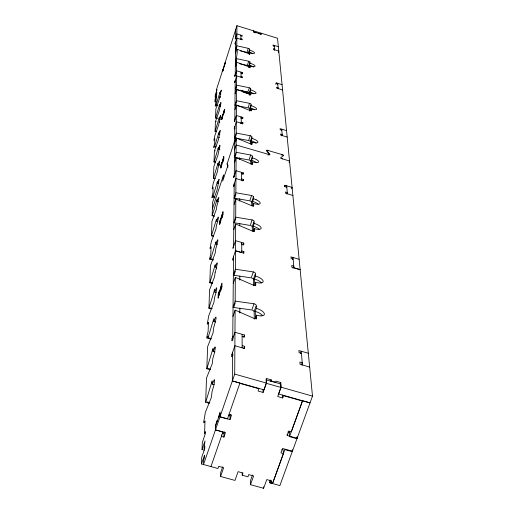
<?xml version="1.0" encoding="UTF-8"?>
<svg xmlns="http://www.w3.org/2000/svg" width="514" height="514" viewBox="0 0 514 514"><rect width="100%" height="100%" fill="white"/><g stroke="black" fill="none" stroke-linecap="round" stroke-linejoin="round"><path stroke-width="0.77" d="M221.444 434.895L221.425 436.373L223.918 437.061L225.466 432.595L215.494 429.82L215.565 426.164L220.063 413.121L220.011 416.732L230.009 419.527L230.015 415.903L230.535 414.412M215.494 429.82L234.705 374.102L235.116 310.154A2.416 0.951 19 0 1 235.772 310.385L254.334 318.526A2.429 0.951 19.4 0 0 255.959 318.699L256.248 318.622A2.358 0.925 19.4 0 0 256.614 318.185L256.531 315.185L255.439 318.327L255.272 311.413L256.357 308.297L256.28 305.387A2.377 0.912 19.3 0 0 255.895 304.751L255.606 304.519A2.377 0.912 19.3 0 0 254 303.774L235.823 301.236A2.339 0.899 19 0 1 235.174 301.088L235.322 277.387A2.242 0.835 18.8 0 1 235.791 277.547L253.588 285.251A2.307 0.861 19.1 0 0 255.137 285.437L255.413 285.373A2.236 0.835 19.1 0 0 255.754 284.981L255.683 282.276A7.973 2.949 19.1 0 0 259.904 282.97A7.922 2.93 19.1 0 0 263.187 281.344A7.973 2.949 19.1 0 0 255.516 276.031L255.458 273.409A2.197 0.803 19.1 0 0 255.098 272.831L254.815 272.613A2.262 0.829 19.1 0 0 253.293 271.912L235.842 269.31A2.3 0.842 18.8 0 1 235.373 269.195L235.663 224.008A2.05 0.7 18.6 0 1 236.093 224.149L252.374 231.069L254.044 231.223A2.05 0.7 18.8 0 0 254.359 230.902L254.302 228.634A7.305 2.474 18.8 0 0 258.163 229.328A7.273 2.461 18.8 0 0 260.058 229.167A7.247 2.454 18.8 0 0 259.955 226.263A7.305 2.474 18.8 0 0 254.16 223.397L254.109 221.193A2.011 0.675 18.8 0 0 253.781 220.699L253.524 220.506A2.082 0.7 18.8 0 0 252.483 219.998L236.132 217.242A2.107 0.707 18.5 0 1 235.701 217.133L235.817 199.04L251.809 205.741L253.408 205.902A1.96 0.642 18.7 0 0 253.71 205.613L253.653 203.538A6.984 2.268 18.7 0 0 259.769 203.872A6.939 2.249 18.7 0 0 256.088 199.702M251.764 205.773L251.68 202.041A1.985 0.649 18.7 0 0 251.365 201.578L251.121 201.398A1.985 0.649 18.7 0 0 250.132 200.916L234.076 198.089L235.855 192.75L236.08 157.676L250.871 163.78A1.863 0.565 18.5 0 0 252.123 163.979L252.348 163.953A1.812 0.546 18.5 0 0 252.631 163.715L252.586 161.936A6.425 1.927 18.5 0 0 258.683 161.73A6.425 1.927 18.5 0 0 252.515 157.862M250.781 161.081A1.844 0.553 18.5 0 0 250.479 160.664L250.254 160.509A1.844 0.553 18.5 0 0 249.335 160.072L234.847 157.374A1.812 0.546 18.3 0 1 234.468 157.278L236.112 152.285L236.202 138.028A1.786 0.52 18.3 0 1 236.691 138.195L250.421 143.856M250.389 143.946L250.331 141.575A1.715 0.495 18.4 0 0 250.055 141.202L249.836 141.048A1.76 0.514 18.4 0 0 248.647 140.534L235.129 137.983A1.735 0.501 18.3 0 1 234.647 137.861L236.234 133.042L236.414 105.029A1.626 0.443 18.2 0 1 236.755 105.145L249.675 110.401A1.677 0.456 18.3 0 0 250.8 110.6L250.999 110.587A1.626 0.443 18.3 0 0 251.256 110.401L251.217 108.974A5.763 1.555 18.4 0 0 256.698 109A5.763 1.555 18.4 0 0 251.166 105.691L251.095 104.271A1.606 0.43 18.3 0 0 250.832 103.937L250.633 103.802A1.651 0.443 18.3 0 0 249.515 103.327L236.89 100.802A1.581 0.424 18.2 0 1 236.556 100.718L236.517 89.16A1.574 0.411 18.2 0 1 236.845 89.275L250.594 94.505A1.568 0.411 18.3 0 0 250.838 94.338L250.806 93.002A5.609 1.458 18.3 0 0 253.768 93.644A5.564 1.446 18.3 0 0 255.169 91.955A5.609 1.458 18.3 0 0 250.729 89.918L250.691 88.62M249.296 95.161L249.251 92.995A1.6 0.418 18.3 0 0 249.001 92.681L248.802 92.552A1.6 0.418 18.3 0 0 248.005 92.192L235.541 89.622C237.603 82.266 236.112 70.63 236.684 62.226L249.907 67.212A1.471 0.36 18.2 0 0 250.138 67.064L250.106 65.895L249.592 67.456M236.781 59.804C233.202 71.671 238.971 49.164 236.768 49.145L249.573 53.957A1.426 0.341 18.2 0 0 249.798 53.822L249.765 52.724A5.095 1.208 18.2 0 0 254.237 53.308A5.069 1.195 18.2 0 0 253.743 51.978A5.076 1.201 18.2 0 0 251.558 50.841A5.095 1.208 18.2 0 0 249.701 50.173L249.675 49.093A1.413 0.334 18.2 0 0 249.444 48.824L249.264 48.714A1.458 0.341 18.2 0 0 248.538 48.393L236.787 45.797L236.915 25.7L277.521 38.235L312.499 396.101L292.415 451.221L282.539 448.478L280.933 452.905L283.4 453.592L272.536 483.565L270.897 483.115L270.743 480.018M223.918 437.061L223.95 433.373L224.464 431.889M240.803 123.54L241.246 122.197L242.884 122.692L242.891 123.707L236.305 121.722L234.23 129.046L234.75 127.472M235.251 74.241L234.789 76.47L236.633 70.791L242.512 72.583L242.518 73.393L241.047 72.943M218.463 417.741L220.024 412.067L219.953 416.86L227.458 418.955L239.89 383.078L232.334 380.945L232.611 352.341M232.739 338.758L233.517 256.589M233.613 246.418L234.211 183.736M234.288 175.839L234.757 126.444M234.814 120.135L235.2 80.21M235.245 75.05L235.56 42.116M235.598 37.818L235.682 29.549L236.915 25.7M234.3 174.599L233.716 177.555L235.997 170.687L243.263 172.852L243.276 174.092L241.451 173.552M234.827 119.145L234.307 121.689L236.35 115.464L242.846 117.43L242.852 118.426L241.227 117.931M242.152 345.62L244.568 346.314L244.58 348.511L234.885 345.749L231.846 354.538L231.827 356.767L232.585 354.57M232.758 336.644L232.013 338.79L231.994 340.923L234.975 332.275L244.484 334.993L244.497 337.12L242.113 336.439M270.897 483.115L271.688 480.931L266.779 479.575L263.631 488.3L250.504 484.696L253.627 475.951L248.705 474.595L247.928 476.786L242.216 475.212L242.993 473.021L238.066 471.666L234.969 480.423L220.59 476.472L220.641 472.623L222.678 466.796M235.804 44.339C233.382 43.6 237.359 39.687 236.838 38.152L242.261 39.822L242.261 39.128L240.905 38.711M225.19 62.38L224.355 66.248L224.361 65.914M220.602 290.211L220.583 291.033L221.868 287.217L221.926 283.124L220.641 287.744M221.817 217.461L221.81 218.097L222.941 214.679L222.986 211.498L221.849 215.539M222.755 161.653L222.748 162.167L223.763 159.064L223.796 156.5L222.78 160.111M223.558 113.735L223.551 114.159L224.464 111.326L224.496 109.251L223.577 112.482M217.049 421.84L217.075 420.632L215.539 425.084L215.437 429.961L203.505 464.553L203.672 459.914L204.431 457.717L204.514 455.211L201.501 463.956L217.949 468.53L218.713 466.333L223.661 467.695L220.59 476.472M219.427 293.706L218.135 298.345L218.219 294.194L219.491 290.404L219.472 291.226M220.782 220.59L219.645 224.644L219.709 221.418L220.834 218.02L220.821 218.662M221.823 164.493L220.802 168.117L220.859 165.514L221.862 162.43L221.855 162.944M222.723 116.325L221.797 119.569L221.842 117.455L222.748 114.648L222.742 115.065M223.616 68.246L222.793 71.118L222.819 69.775M214.274 384.748L212.211 384.17L212.192 380.765L205.671 402.244L209.339 403.272M215.045 351.917L213.072 351.351L213.053 348.28L206.834 368.795L210.329 369.778M215.745 321.982L213.863 321.449L213.843 318.654L207.894 338.283L211.01 339.169M216.137 292.46L214.64 292.023L214.666 289.466L208.935 308.252L211.17 308.895M215.16 272.253L214.589 276.731L209.577 289.819L208.935 308.252M216.735 267.46L215.295 267.042L215.27 264.723L209.821 282.745L212.68 283.567M217.287 244.407L215.906 244.002L215.925 241.837L210.637 259.21L213.387 260.007M217.833 221.483L216.51 221.091L216.478 219.144L211.453 235.797L213.426 236.376M218.309 201.809L217.03 201.437L217.043 199.586L212.147 215.7L214.434 216.375M218.746 183.511L217.512 183.151L217.525 181.436L212.796 196.997L214.023 197.363M219.182 165.155L217.994 164.801L218.007 163.208L213.451 178.229L214.871 178.654M219.947 149.394L218.411 148.931L218.379 147.499L214.01 161.994L215.385 162.405M219.549 134.289L218.803 134.064A5.461 0.424 -73.3 0 1 220.281 130.408L218.386 139.866L214.396 151.026L214.01 161.994M218.803 134.064L218.835 132.683L214.544 146.773L215.649 147.107M219.921 119.254L219.202 119.042L219.774 117.365A5.281 0.398 -73.3 0 1 220.634 115.457L220.609 116.524A5.281 0.398 -73.3 0 1 219.125 121.966L218.797 124.497L214.936 135.368L214.017 139.904L213.997 140.425L214.807 138.684L214.666 143.278L213.74 147.499L214.556 145.751L214.544 146.773M219.202 119.042L219.208 117.745L215.077 131.391L216.362 131.783M220.243 106.173L219.549 105.961L219.574 104.747L215.539 118.002L217.416 118.567M215.539 118.002L215.861 108.904L219.504 98.527L221.296 90.181L219.876 93.625L220.551 93.831M219.876 93.625L219.902 92.481L215.983 105.364L217.499 105.826M205.671 402.244L206.512 378.034L212.231 363.758L212.892 358.168A8.038 0.912 -74.2 0 0 214.216 353.748L215.366 347.715A8.038 0.912 -74.2 0 0 215.019 347.014L214.357 348.074M206.834 368.795L207.598 346.725L213.066 332.847L213.702 327.669L215.649 320.575A7.671 0.835 -74 0 0 216.06 317.781L216.034 317.331A7.723 0.842 -74 0 0 215.443 317.581L215.09 318.262A7.723 0.842 -74 0 0 213.863 321.443M207.894 338.283L207.939 336.214L207.238 337.569A4.343 0.463 -74.1 0 1 207.335 334.717L208.131 331.382L208.421 322.349L207.733 323.698A4.247 0.443 -74 0 1 207.829 320.967L208.671 315.943L214.01 302.091L214.492 297.69A7.344 0.765 -73.9 0 0 215.694 293.655A7.312 0.765 -73.9 0 0 216.69 288.958L216.735 288.348A7.312 0.765 -73.9 0 0 216.42 287.872L214.64 292.023M209.821 282.745L210.412 265.751L215.231 253.01L215.777 248.815L217.486 242.647A6.727 0.649 -73.7 0 0 217.846 240.346L217.827 240.012M210.637 259.21L210.669 257.617L210.046 258.928A3.81 0.36 -73.7 0 1 210.123 256.717L210.824 253.852L211.048 246.829L210.432 248.133A3.739 0.347 -73.7 0 1 210.509 246L211.241 241.811L215.976 229.096L216.394 225.517A6.476 0.598 -73.6 0 0 217.461 221.952A6.496 0.604 -73.6 0 0 218.334 217.955L218.373 217.461A6.451 0.598 -73.6 0 0 218.09 217.21L216.51 221.091M211.453 235.797L211.954 221.296L216.42 209.249L216.921 205.549A6.207 0.553 -73.5 0 0 217.949 202.111L218.829 197.832A6.207 0.553 -73.5 0 0 218.553 197.646L218.032 198.687A6.239 0.559 -73.5 0 0 217.03 201.437M212.147 215.7L212.616 202.214L217.03 190.154L219.144 179.27A6.046 0.52 -73.5 0 0 217.512 183.145M212.796 196.997L212.822 195.738L211.922 197.537L212.944 192.718L213.124 187.102L212.237 188.895L212.256 188.259L213.284 183.068L217.538 171.342L217.904 168.361A5.827 0.482 -73.4 0 0 219.536 162.295L219.568 160.998A5.827 0.482 -73.4 0 0 218.623 162.977L217.994 164.801M213.451 178.229L213.856 166.523L217.885 155.389L218.945 150.249A5.648 0.456 -73.4 0 0 219.908 146.419L219.941 145.205A5.648 0.456 -73.4 0 0 219.022 147.158L218.411 148.931M215.077 131.391L215.411 121.747L219.073 111.403L220.037 106.88A5.134 0.373 -73.3 0 0 220.911 103.449L220.936 102.447A5.134 0.373 -73.3 0 0 220.101 104.323L219.549 105.961M215.983 105.364L215.996 104.515L215.244 106.205L216.657 96.414L215.019 101.528L216.343 101.933M201.501 463.956L201.751 457.28L204.739 448.6L204.816 446.158L204.071 448.33L204.996 440.935L202.041 449.544L204.206 450.142M202.041 449.544L202.298 442.535L205.234 433.989L205.311 431.638L204.578 433.771L204.996 420.889L204.206 422.245A4.928 0.585 -74.5 0 1 204.341 418.621L205.317 412.408L211.44 397.264L212.012 391.662A8.52 1.009 -74.4 0 0 214.55 381.369L214.608 380.572A8.455 1.002 -74.4 0 0 214.248 379.743L212.211 384.17M215.019 101.528L215.096 99.395L216.728 94.306L216.754 93.587L216.343 94.859L216.805 92.045L215.18 97.114L215.25 95.199L216.869 90.156L216.895 89.449L216.49 90.708L216.535 89.423L235.682 29.6M234.615 141.035L227.516 162.681C225.89 165.476 229.083 164.082 227.445 166.889L222.684 181.095L223.674 175.088M289.041 162.379L289.517 160.985L282.424 158.852A1.793 0.527 18.8 0 1 280.728 157.631L283.644 155.511L281.923 154.541L267.055 150.21A1.786 0.52 18.7 0 0 266.56 150.634L269.811 154.74L236.157 144.987L234.532 149.908M227.092 164.184L227.175 163.844M227.875 165.373L227.683 166.106M216.317 268.385L217.313 263.367A6.997 0.7 -73.8 0 0 217.011 262.982L216.426 264.048A7.035 0.707 -73.8 0 0 215.295 267.042M222.8 70.784L225.171 63.37M235.605 37.143L235.181 39.128L236.864 33.892L242.229 35.55L242.235 36.224L240.893 35.813M235.129 44.133L235.553 42.81M236.787 45.797L235.489 49.832A1.426 0.341 18.1 0 0 235.785 49.916L236.858 46.915M236.768 49.145L235.553 53.244M221.836 117.879L224.489 109.662M221.81 119.145L224.47 110.908M236.684 62.226L235.431 66.447M236.08 65.509L236.691 63.627M235.187 81.051L234.725 82.484L236.601 75.899L242.55 77.717L242.544 76.882L241.06 76.432M247.144 51.824L248.288 48.31M235.541 89.622L236.62 86.326M236.517 89.16L235.071 93.593A1.568 0.418 18.2 0 1 235.399 93.702L235.508 93.747M248.365 53.115L249.508 49.595M249.091 54.111L249.046 52.19L249.701 50.173M236.594 90.419L236.954 89.314M242.049 74.003L242.512 72.583M249.271 54.246L249.765 52.724M249.631 54.336L249.798 53.822M247.395 64.822L248.834 61.288A1.503 0.366 18.2 0 1 249.586 61.622L249.772 61.744A1.458 0.353 18.2 0 1 250.01 62.021L249.406 67.295M236.44 100.686L234.956 105.222A1.658 0.45 18.2 0 0 235.412 105.338L248.024 107.844A1.645 0.443 18.3 0 1 249.136 108.319L249.341 108.454A1.6 0.43 18.3 0 1 249.605 108.788L249.656 111.108M235.412 105.338L236.524 101.939M248.686 67.617L248.654 66.165L249.836 62.541M234.917 109.604L236.414 105.029M236.491 106.327L236.87 105.184M220.847 166.028L223.789 157.014M220.814 167.59L223.77 158.55M249.965 67.591L250.138 67.064M247.909 91.556L249.444 87.817A1.6 0.411 18.3 0 1 250.241 88.177L250.44 88.305A1.6 0.411 18.3 0 1 250.697 88.626M240.815 118.188L241.22 116.941L241.246 123.212M249.251 92.995L250.511 89.166M212.385 208.87L223.519 175.011M250.074 95.212L250.003 92.122L250.729 89.924M235.129 137.983L236.324 134.366M250.26 94.66L250.806 93.002M242.409 118.76L242.846 117.43M236.202 138.028L234.602 142.892A1.786 0.527 18.3 0 1 235.091 143.059M250.659 94.891L250.838 94.338M235.489 141.845L236.209 139.654M242.441 124.041L242.884 122.692M248.211 107.278L249.515 103.327M249.605 108.788L250.909 104.837M250.446 110.587L250.382 107.934L251.134 105.672M234.969 157.4L236.202 153.66M250.652 110.683L251.217 108.974M251.063 110.973L251.256 110.401M236.08 157.676L234.545 162.752M219.696 222.061L222.98 212.134M219.658 224.001L222.947 214.036M273.911 46.742L274.347 45.444L274.727 49.813M274.232 50.417L274.669 49.106L273.319 48.689L273.377 49.395L278.774 51.059L278.337 52.37M248.847 139.936L250.241 135.735A1.767 0.508 18.4 0 1 251.436 136.249L251.654 136.403A1.715 0.495 18.4 0 1 251.931 136.775L251.976 138.382L251.173 140.791L251.243 143.836M234.198 185.021L233.619 186.762L233.632 185.477L235.945 178.519L243.321 180.71L243.315 179.437L241.477 178.891M250.331 141.575L251.731 137.373M251.468 143.991L252.072 142.172A6.219 1.793 18.5 0 0 255.362 142.841A6.239 1.799 18.5 0 0 257.52 142.641A6.181 1.78 18.5 0 0 256.904 140.701A6.219 1.793 18.5 0 0 251.976 138.375M251.911 144.421L252.072 142.172M234.615 198.218L235.952 194.215M242.775 174.323L243.263 172.852M235.817 199.04L234.153 204.482M249.219 159.346L250.671 155.003L250.993 155.106A1.844 0.546 18.5 0 1 251.911 155.543L252.143 155.703A1.844 0.546 18.5 0 1 252.445 156.115L252.477 157.837L251.642 160.329L251.744 164.448L252.586 161.936M242.814 180.922L243.315 179.437M275.742 84.29L276.217 82.876L282.058 84.662M252.226 156.725L250.768 161.068L250.838 164.139M252.419 164.345L252.631 163.715M235.701 217.133L233.844 222.678L250.607 225.517A2.075 0.707 18.8 0 1 251.648 226.025L251.905 226.218A2.075 0.707 18.8 0 1 252.245 226.732L252.335 231.229M234.41 222.813L235.804 218.656M233.774 229.61L235.663 224.008M218.206 295.017L221.913 283.94M218.154 297.51L221.881 286.394M233.632 244.831L232.97 248.333L235.553 240.674L243.79 243.083L243.803 244.683L241.741 244.079M250.01 200.145L251.577 195.493L251.924 195.609A1.992 0.642 18.7 0 1 252.92 196.085L253.164 196.264A1.992 0.642 18.7 0 1 253.492 196.74M267.942 151.013L268.147 150.403M251.68 202.041L253.254 197.389M241.272 252.406L241.766 250.954L243.854 251.564L243.867 253.209L235.489 250.761L232.861 258.529L232.842 260.193L233.504 258.253M268.045 155.222L268.25 154.605M253.653 203.538L252.747 206.223L252.631 201.417L253.53 198.751L253.479 196.727M253.479 206.287L253.71 205.613M241.297 243.764L241.734 242.486L241.773 252.599L235.489 250.768M281.364 130.203L281.711 129.168L282.276 135.587M243.058 245.236L243.79 243.083M235.373 269.195L233.343 275.17L251.243 277.862A2.255 0.835 19.1 0 1 252.766 278.556L253.049 278.781A2.197 0.816 19.1 0 1 253.408 279.359L253.543 285.578M250.485 224.708L252.123 219.883M233.96 275.311L235.483 270.833M281.73 135.882L282.186 134.546L280.548 134.051L280.638 135.092L287.185 137.065M252.233 226.719L253.877 221.887M243.36 253.016L243.854 251.564M233.266 283.432L235.322 277.387M254.302 228.634L253.351 231.422L253.222 226.179L254.167 223.404M254.122 231.602L254.359 230.902M281.717 155.151L281.923 154.541M235.174 301.088L233.035 307.327A2.332 0.912 19 0 0 233.684 307.475L251.854 309.974A2.371 0.925 19.3 0 1 253.453 310.719L253.749 310.957A2.307 0.899 19.3 0 1 254.122 311.593L254.295 319.181M233.684 307.475L235.29 302.797M232.951 316.47L235.116 310.154M251.5 277.117L253.293 271.919M284.383 186.71L284.891 185.252L292.1 187.404L291.599 188.863M253.408 279.359L255.201 274.155M255.683 282.276L254.642 285.283L254.494 279.031L255.522 276.044M286.105 187.501L286.69 185.792L287.397 193.817M286.773 193.99L287.287 192.512L285.456 191.973L285.566 193.27L292.89 195.448M255.497 285.739L255.754 284.981M252.123 309.203L254 303.774M243.732 337.152L244.484 334.993M254.122 311.593L256.011 306.164M210.939 466.603L222.922 432.043L215.437 429.961M230.009 419.527L231.576 415.023L229.071 414.323M243.803 348.498L244.568 346.314M256.338 318.969L256.608 318.185M292.331 259.397L292.999 257.495L293.912 267.82L300.137 269.638L291.83 267.209L291.689 265.532L293.764 266.143L292.999 268.302M239.82 383.354L258.883 388.732L258.079 391.006L263.097 392.426L266.316 383.303L266.143 379.833L280.708 383.952L280.959 387.44L277.708 396.545L282.713 397.952L283.522 395.684L302.463 401.029L291.329 431.734L288.849 431.04L287.236 435.506L297.137 438.269L297.008 436.797M296.841 437.298L296.963 438.699L289.536 436.63L302.534 400.759L310.013 402.867L278.594 393.968L281.029 387.203L280.766 382.538L275.787 381.131L275.845 382.32L271.263 381.028L271.212 379.833L266.22 378.42L266.393 383.065L263.978 389.843L232.334 380.919M270.679 381.337L271.212 379.833M252.483 475.013L250.408 480.815L250.504 484.696M280.233 384.035L280.766 382.538M300.472 353.369L301.249 351.223L302.457 365.004M292.132 450.232L292.241 451.658L279.886 485.589L269.811 482.768L270.595 480.603M272.536 483.565L284.84 449.602L292.241 451.658M301.474 364.927L302.264 362.755L299.868 362.074L300.06 364.31L309.659 367.054M251.577 195.493L236.273 192.853A2.017 0.649 18.4 0 1 235.855 192.75M267.389 150.236L267.762 150.306M250.671 155.003L236.112 152.285M250.241 135.735L236.716 133.165A1.735 0.501 18.3 0 1 236.234 133.042M249.168 87.727L236.87 85.208A1.619 0.418 18.2 0 1 236.543 85.112M239.588 63.73L247.485 65.426A1.503 0.366 18.2 0 1 248.23 65.76L248.416 65.882A1.452 0.36 18.2 0 1 248.654 66.165M248.577 61.205L237.018 58.744A1.523 0.373 18.1 0 1 236.71 58.66M240.321 50.899L247.228 52.409A1.452 0.347 18.2 0 1 247.954 52.736L248.133 52.846A1.452 0.347 18.2 0 1 248.371 53.122M222.093 432.852L223.95 433.373M281.923 449.493L283.15 449.84L283.4 453.592M207.013 401.929L209.866 402.732M228.486 415.479L230.015 415.903M287.718 432.036L289.992 432.672M234.705 374.102L266.393 383.065M281.029 387.203L312.499 396.101M266.316 383.303L280.959 387.44M208.112 368.493L210.29 369.11M211.614 382.024L212.757 382.345M231.846 354.538L233.362 354.968M212.5 349.507L213.863 349.893M308.31 353.246L298.891 350.548L299.077 352.713L301.442 353.388M232.013 338.79L233.202 339.131M209.114 337.994L211.344 338.63M210.104 307.982L212.231 308.593M210.946 282.482L212.301 282.873M214.107 290.673L215.103 290.956M211.717 258.96L213.239 259.403M214.788 265.879L215.739 266.156M299.129 259.287L290.956 256.891L291.097 258.516L293.147 259.12M212.488 235.553L213.368 235.81M215.411 243.006L216.323 243.27M213.149 215.469L213.997 215.719M214.377 178.011L215.167 178.249M217.062 182.534L218.424 182.939M213.76 196.778L215.122 197.177M214.524 150.641L215.27 150.859M214.91 161.788L215.674 162.013M227.445 166.889L228.087 167.082M217.557 164.287L219.529 164.878M286.806 187.057L284.994 186.518L284.891 185.252M233.729 176.308L234.635 176.578M215.919 131.198L216.632 131.411M218.392 133.711L219.87 134.154M218.726 137.187L219.472 137.411M215.411 146.574L216.15 146.792M217.994 148.507L219.517 148.964M219.157 105.743L220.545 106.167M216.779 105.184L217.448 105.389M286.555 130.633L280.098 128.68L280.181 129.695L281.8 130.183M234.32 120.694L235.129 120.938M216.355 117.815L217.049 118.021M219.517 118.978L220.23 119.19M219.125 121.966L219.851 122.178M215.533 121.381L216.233 121.593M234.243 128.018L235.065 128.269M240.655 90.213L249.81 92.995M242.974 92.102L249.868 94.197M219.497 93.458L220.847 93.869M219.806 96.221L220.487 96.426M219.78 97.345L220.461 97.551M277.753 84.155L276.288 83.705L276.217 82.876M278.061 87.721L276.59 87.271L276.661 88.119L282.572 89.924M234.795 75.661L235.528 75.879M278.35 46.678L273.011 45.026L273.069 45.72L274.405 46.131M235.136 43.433L235.81 43.645M282.424 158.852L281.029 158.209M266.554 150.634L269.934 154.515M283.677 155.646L283.31 155.177A1.78 0.52 18.8 0 0 282.314 154.669M277.676 83.319L278.138 88.569M292.299 449.724L292.415 451.221M289.164 431.721L289.485 435.93M287.127 434.034L287.236 435.506M282.507 395.131L282.713 397.952M253.441 30.814L253.498 31.727L261.157 34.091L261.08 33.172L261.144 34.477L258.497 33.333M269.702 480.5L269.811 482.768M262.975 389.618L263.097 392.426M256.094 32.588L256.107 32.922L253.479 32.106L253.428 30.795M263.566 486.745L263.631 488.3M242.184 472.912L242.216 475.212M240.893 35.132L240.905 39.405M241.04 72.133L241.06 77.261M241.445 172.312L241.477 180.163M242.107 334.318L242.158 347.824M239.717 157.785L239.717 159.391M239.749 198.661L239.749 201.058M239.768 223.442L239.768 225.839M239.807 276.121L239.813 280.13M239.832 308.201L239.839 313.007M215.906 244.002A6.778 0.655 -73.7 0 1 216.985 241.092L217.3 240.436A6.772 0.655 -73.7 0 1 217.827 240.012M216.33 268.321A6.997 0.7 -73.8 0 1 215.173 272.189M213.079 351.403A8.038 0.912 -74.2 0 1 214.351 348.139M251.642 160.329A6.47 1.953 18.5 0 1 256.801 162.797M253.53 198.745A6.984 2.268 18.7 0 1 256.068 199.676M252.631 201.417A6.99 2.281 18.7 0 1 255.786 202.638A7.003 2.281 18.7 0 1 258.208 204.142M253.222 226.179A7.305 2.486 18.8 0 1 259.615 229.61M254.494 279.031A7.941 2.949 19.1 0 1 261.453 282.893M256.396 308.336A8.333 3.238 19.3 0 1 263.862 315.166A8.41 3.27 19.3 0 1 260.971 315.879M260.983 315.872A8.333 3.238 19.3 0 1 256.582 315.185M255.272 311.413A8.352 3.264 19.4 0 1 259.062 312.917A8.404 3.283 19.4 0 1 261.96 314.883A8.352 3.264 19.4 0 1 262.59 315.551M269.619 154.791A1.805 0.533 18.7 0 1 268.642 154.708M249.046 52.19A5.101 1.214 18.2 0 1 252.618 53.694M250.067 63.196A5.23 1.279 18.2 0 1 255.079 66.068A5.23 1.279 18.2 0 1 250.138 65.895M249.354 65.252A5.268 1.291 18.2 0 1 252.432 66.479M253.049 66.814A5.268 1.291 18.2 0 1 253.556 67.148M250.003 92.122A5.59 1.458 18.3 0 1 252.541 93.079A5.622 1.471 18.3 0 1 253.929 93.805M250.382 107.934A5.782 1.568 18.4 0 1 254.436 109.694M252.117 143.817A1.748 0.508 18.4 0 1 251.847 144.036L251.629 144.055A1.748 0.508 18.4 0 1 250.466 143.856M251.173 140.791A6.194 1.799 18.5 0 1 256.126 143.13"/></g></svg>
